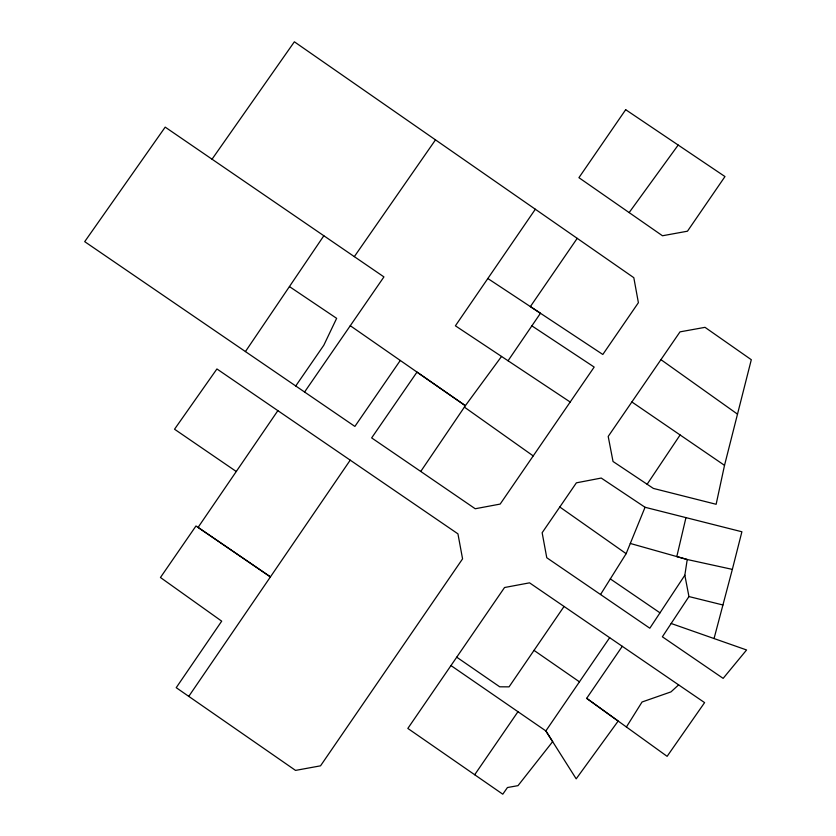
<?xml version="1.0" encoding="UTF-8"?>
<svg xmlns="http://www.w3.org/2000/svg" width="836" height="836" viewBox="0 0 836 836"><rect width="100%" height="100%" fill="white"/><g stroke="black" fill="none" stroke-linecap="round" stroke-linejoin="round"><path stroke-width="1.25" d="M671.162 623.489L746.579 649.969L723.15 678.372L662.373 636.802L688.948 596.559L684.841 575.22L687.223 559.514L630.302 543.463M724.519 465.349L716.138 504.286L653.376 488.423L613.028 461.493L608.2 436.434L680.013 331.861L705.009 327.336L751.303 359.71L724.519 465.349L631.891 401.98M685.959 517.62L676.805 556.577L687.223 559.514L732.346 569.379L741.898 531.769L645.047 507.274L601.241 478.056L576.391 482.832L542.146 532.731L546.765 557.737L649.823 628.223L684.841 575.22M714.048 638.547L732.346 569.379M600.53 594.532L626.143 553.672L645.047 507.274M626.404 726.996L642.048 702L670.963 691.894L678.633 684.883L704.602 702.616L667.118 756.34L586.663 698.342L622.277 646.312L529.543 582.838L504.536 587.52L407.832 728.428L502.781 794.2L507.442 787.533L518.006 785.652L552.659 741.636L545.856 730.915L450.98 665.571M647.127 484.253L680.107 434.96M245.429 351.58L323.835 235.762M531.874 325.862L594.177 367.077L500.168 504.077L475.224 508.748L420.748 471.452L465.359 405.69L501.537 356.45M277.845 410.675L198.069 527.401L270.425 576.892L195.979 525.98L160.449 577.498L221.697 621.158L176.218 687.673L295.536 770.405L320.533 765.828L462.569 558.856L457.94 533.849L216.921 368.958L174.536 429.223L236.285 471.504M188.769 696.367L350.211 460.166M508.048 360.776L540.464 313.26L487.816 278.503M212.03 159.206L294.366 41.8L535.333 209.24L455.401 325.81L570.194 402.032M564.049 606.466L509.061 686.858L499.709 686.805L456.717 657.18M609.674 637.669L545.856 730.915L576.192 778.838L618.17 721.06L586.663 698.342M400.266 360.473L354.882 426.423L84.697 241.656L165.194 127.124L383.933 276.904L304.576 392.021M577.206 238.354L530.369 306.593L602.819 354.474L638.39 302.695L633.813 277.688L535.333 209.24M474.691 774.742L517.965 711.708M295.735 385.981L323.783 345.278L336.647 318.338L289.434 286.581M354.339 256.621L435.483 139.873M629.142 212.595L678.184 145.046M688.948 596.559L722.941 604.992M610.322 578.909L659.991 612.83M420.748 471.452L371.654 437.907L416.986 372.104L465.359 405.69L350.263 325.706M622.277 646.312L678.633 684.883M534.016 650.377L579.452 681.831M559.827 507.024L626.143 553.672M464.398 407.122L533.201 455.902M660.952 359.658L737.519 414.154M625.683 109.694L578.93 177.681L662.478 235.762L687.474 231.196L724.979 176.563L625.683 109.694"/></g></svg>
